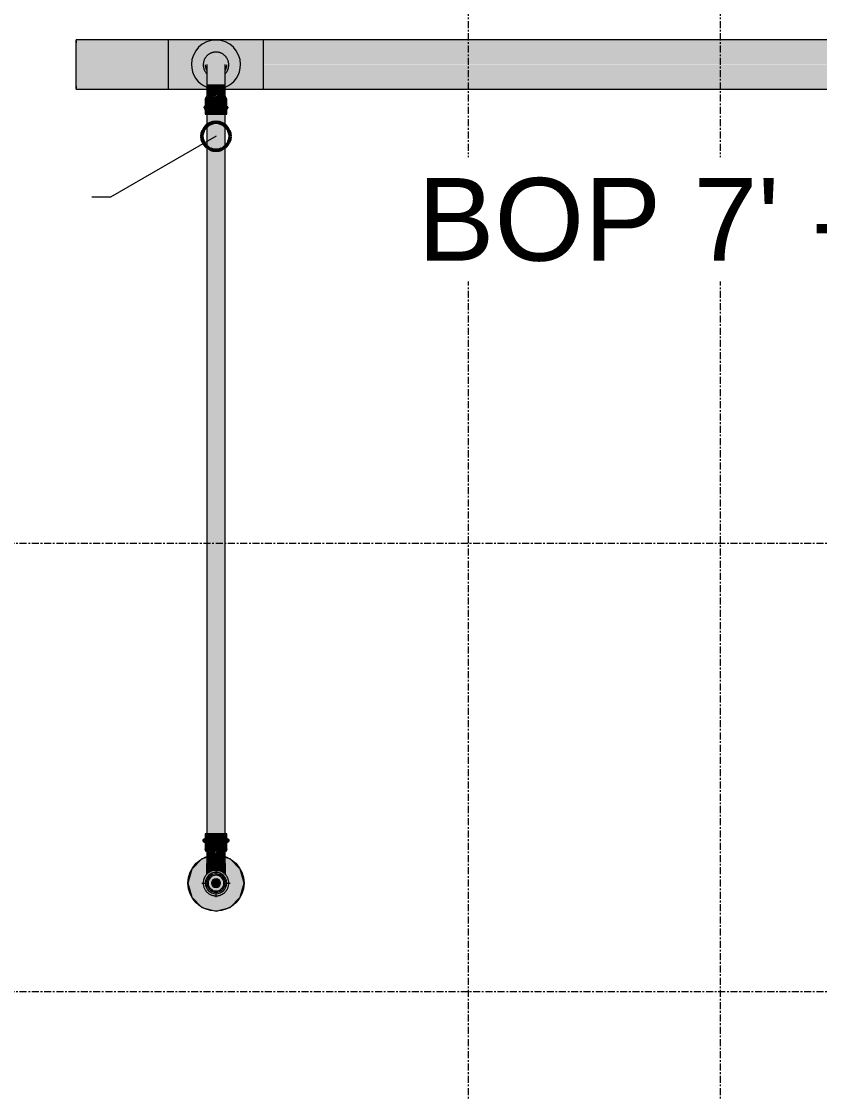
# Model space of a CAD drawing. Header units: inches. Extents: x -3679 to 241, y -496 to 1784.
# Drawn here: x -2905.9 to -2848.9, y 732.8 to 809.2 of the extents above; entities that cross this region are included whole.
import ezdxf

# ---------------------------------------------------------------- set-up
doc = ezdxf.new("R2010")
doc.units = ezdxf.units.IN
doc.header["$MEASUREMENT"] = 0
doc.linetypes.add('Grid Line', pattern=[0.875, 0.5, -0.125, 0.125, -0.125])
for name, color, linetype, lineweight in [('A-ANNO-NOTE', 250, 'Continuous', 9), ('G-ANNO-DIMS', 251, 'Continuous', 9), ('P-PIPE', 1, 'Continuous', 9), ('P-PIPE-CNTR', 1, 'Continuous', 9), ('S-GRID', 8, 'Continuous', 9)]:
    doc.layers.add(name, color=color, linetype=linetype, lineweight=lineweight)
doc.styles.add('Arial_1', font='arial.ttf', dxfattribs={"height": 5.901198})

# ---------------------------------------------------------------- blocks, each defined once
blk = doc.blocks.new('Transition - Generic - Plumbing-CW-1196290-LOWER PARKING')
at = {"layer": 'P-PIPE'}
for points in [[(-2891.52, 747.743), (-2891.437, 747.743), (-2891.602, 748.141), (-2892, 748.305), (-2892.398, 748.141), (-2892.562, 747.743), (-2892.312, 747.743), (-2892.156, 748.013), (-2891.844, 748.013), (-2891.688, 747.743), (-2891.602, 747.743)], [(-2892, 747.18), (-2891.602, 747.345), (-2891.437, 747.743), (-2891.688, 747.743), (-2891.844, 747.472), (-2892.156, 747.472), (-2892.312, 747.743), (-2892.562, 747.743), (-2892.398, 747.345), (-2892.199, 747.263)], [(-2891.844, 747.472), (-2891.688, 747.743), (-2891.844, 748.013), (-2892.156, 748.013), (-2892.312, 747.743), (-2892.156, 747.472)]]:
    blk.add_hatch(color=256, dxfattribs=at).paths.add_polyline_path(points, flags=0)
for radius, start, end in [(0.562, 0, 180), (0.562, 180, 0), (0.312, 0, 180), (0.312, 180, 0)]:
    blk.add_arc((-2892, 747.743), radius, start, end, dxfattribs=at)
blk = doc.blocks.new('Victaulic-VicPress316-Elbow 90-45deg Style P568_P571 - Standard-1196398-LOWER PARKING')
at = {"layer": 'P-PIPE'}
for points in [[(-2892.27, 750.924), (-2892, 750.924), (-2892, 751.263), (-2892.767, 751.263), (-2892.753, 750.924), (-2892.271, 750.924)], [(-2891.29, 750.924), (-2891.234, 750.924), (-2891.234, 751.263), (-2892, 751.263), (-2892, 750.924), (-2891.346, 750.924)], [(-2892, 750.633), (-2892, 750.924), (-2892.767, 750.924), (-2892.865, 750.871), (-2892.912, 750.779), (-2892.849, 750.679), (-2892.767, 750.633), (-2892.136, 750.633)], [(-2892, 750.182), (-2892, 750.633), (-2892.767, 750.633), (-2892.753, 750.182), (-2892.123, 750.182)], [(-2891.234, 750.633), (-2891.141, 750.685), (-2891.088, 750.779), (-2891.151, 750.88), (-2891.234, 750.924), (-2892, 750.924), (-2892, 750.633), (-2891.247, 750.633)], [(-2891.234, 750.182), (-2891.247, 750.633), (-2892, 750.633), (-2892, 750.182), (-2891.246, 750.182)], [(-2892, 749.964), (-2892, 750.182), (-2892.767, 750.182), (-2892.753, 750.102), (-2892.657, 749.967), (-2892.618, 749.996), (-2892.524, 749.984), (-2892.46, 749.968), (-2892.423, 749.987), (-2892.225, 749.987), (-2892.114, 749.984), (-2892.002, 749.965)], [(-2892, 749.136), (-2892.013, 749.966), (-2892.185, 749.991), (-2892.356, 749.983), (-2892.43, 749.987), (-2892.474, 749.967), (-2892.574, 749.996), (-2892.646, 749.981), (-2892.658, 749.962), (-2892.646, 749.136), (-2892.114, 749.136)], [(-2891.343, 749.964), (-2891.281, 750.043), (-2891.246, 750.12), (-2891.246, 750.182), (-2892, 750.182), (-2891.987, 749.966), (-2891.825, 749.993), (-2891.644, 749.983), (-2891.57, 749.987), (-2891.531, 749.966), (-2891.408, 749.996), (-2891.357, 749.988), (-2891.344, 749.967)], [(-2891.343, 749.136), (-2891.354, 749.983), (-2891.366, 749.999), (-2891.487, 749.98), (-2891.54, 749.968), (-2891.57, 749.987), (-2891.766, 749.986), (-2891.842, 749.992), (-2892, 749.964), (-2892, 749.136), (-2891.353, 749.136)], [(-2892.658, 748.368), (-2892.576, 748.442), (-2892.328, 748.594), (-2892.146, 748.641), (-2892, 748.655), (-2892, 749.136), (-2892.658, 749.135), (-2892.658, 748.4)], [(-2891.343, 748.368), (-2891.353, 749.136), (-2892, 749.123), (-2891.989, 748.582), (-2891.649, 748.58), (-2891.381, 748.412), (-2891.352, 748.379)], [(-2892, 746.831), (-2892, 746.976), (-2892.542, 747.201), (-2892.767, 747.743), (-2892.542, 748.285), (-2892, 748.509), (-2892, 748.655), (-2892.167, 748.639), (-2892.328, 748.594), (-2892.619, 748.413), (-2892.779, 748.208), (-2892.849, 748.076), (-2892.894, 747.901), (-2892.912, 747.721), (-2892.859, 747.564), (-2892.849, 747.41), (-2892.729, 747.201), (-2892.619, 747.073), (-2892.328, 746.892), (-2892.167, 746.846)], [(-2892, 746.976), (-2892, 747.085), (-2892.17, 747.108), (-2892.329, 747.173), (-2892.498, 747.322), (-2892.569, 747.414), (-2892.635, 747.573), (-2892.657, 747.743), (-2892.635, 747.913), (-2892.569, 748.072), (-2892.465, 748.208), (-2892.329, 748.312), (-2892.156, 748.38), (-2892, 748.401), (-2892, 748.509), (-2892.542, 748.285), (-2892.767, 747.743), (-2892.542, 747.201), (-2892.16, 747.042)], [(-2891.672, 746.892), (-2891.381, 747.073), (-2891.221, 747.278), (-2891.151, 747.41), (-2891.106, 747.584), (-2891.088, 747.765), (-2891.141, 747.922), (-2891.151, 748.076), (-2891.271, 748.285), (-2891.381, 748.413), (-2891.672, 748.594), (-2892, 748.582), (-2892, 748.509), (-2891.458, 748.285), (-2891.234, 747.743), (-2891.458, 747.201), (-2892, 746.976), (-2892, 746.904)], [(-2892, 746.976), (-2891.458, 747.201), (-2891.234, 747.743), (-2891.458, 748.285), (-2892, 748.509), (-2892, 748.4), (-2891.83, 748.378), (-2891.671, 748.312), (-2891.501, 748.164), (-2891.43, 748.072), (-2891.365, 747.913), (-2891.342, 747.743), (-2891.365, 747.573), (-2891.43, 747.414), (-2891.535, 747.278), (-2891.671, 747.173), (-2891.83, 747.108), (-2892, 747.085), (-2892, 747.037)]]:
    blk.add_hatch(color=256, dxfattribs=at).paths.add_polyline_path(points, flags=0)
for p, q in [((-2892.767, 751.263), (-2892.767, 750.924)), ((-2892, 751.263), (-2892.767, 751.263)), ((-2891.234, 751.263), (-2892, 751.263)), ((-2891.234, 750.924), (-2891.234, 751.263)), ((-2892.767, 750.924), (-2892, 750.924)), ((-2892.767, 750.633), (-2892.767, 750.182)), ((-2892.767, 750.633), (-2892, 750.633)), ((-2892, 750.924), (-2891.234, 750.924)), ((-2892, 750.633), (-2891.234, 750.633)), ((-2891.234, 750.182), (-2891.234, 750.633)), ((-2892.658, 750.027), (-2892.658, 749.136)), ((-2891.343, 749.136), (-2891.343, 750.03)), ((-2892, 748.4), (-2892, 748.4)), ((-2892.657, 747.709), (-2892.658, 747.736))]:
    blk.add_line(p, q, dxfattribs=at)
at = {"layer": 'P-PIPE', "flags": 128}
for points in [[(-2892.767, 750.633), (-2892.772, 750.633), (-2892.778, 750.634), (-2892.784, 750.634), (-2892.79, 750.635), (-2892.796, 750.636), (-2892.801, 750.637), (-2892.807, 750.639), (-2892.812, 750.641), (-2892.818, 750.643), (-2892.823, 750.645), (-2892.829, 750.647), (-2892.834, 750.65), (-2892.839, 750.653), (-2892.844, 750.656), (-2892.849, 750.659), (-2892.854, 750.662), (-2892.858, 750.666), (-2892.863, 750.669), (-2892.867, 750.673), (-2892.871, 750.677), (-2892.875, 750.682), (-2892.879, 750.686), (-2892.882, 750.691), (-2892.886, 750.695), (-2892.889, 750.7), (-2892.892, 750.705), (-2892.895, 750.71), (-2892.898, 750.715), (-2892.9, 750.721), (-2892.902, 750.726), (-2892.904, 750.732), (-2892.906, 750.737), (-2892.908, 750.743), (-2892.909, 750.748), (-2892.91, 750.754), (-2892.911, 750.76), (-2892.912, 750.766), (-2892.912, 750.771), (-2892.912, 750.777), (-2892.912, 750.783), (-2892.912, 750.789), (-2892.911, 750.795), (-2892.911, 750.8), (-2892.91, 750.806), (-2892.908, 750.812), (-2892.907, 750.817), (-2892.905, 750.823), (-2892.903, 750.829), (-2892.901, 750.834), (-2892.899, 750.839), (-2892.896, 750.845), (-2892.894, 750.85), (-2892.891, 750.855), (-2892.888, 750.86), (-2892.884, 750.864), (-2892.881, 750.869), (-2892.877, 750.874), (-2892.873, 750.878), (-2892.869, 750.882), (-2892.865, 750.886), (-2892.861, 750.89), (-2892.856, 750.894), (-2892.851, 750.897), (-2892.847, 750.9), (-2892.842, 750.903), (-2892.837, 750.906), (-2892.831, 750.909), (-2892.826, 750.912), (-2892.821, 750.914), (-2892.815, 750.916), (-2892.81, 750.918), (-2892.804, 750.919), (-2892.799, 750.921), (-2892.793, 750.922), (-2892.787, 750.923), (-2892.781, 750.924), (-2892.776, 750.924), (-2892.77, 750.924), (-2892.767, 750.924)], [(-2892, 750.924), (-2892.031, 750.924), (-2892.061, 750.924), (-2892.092, 750.924), (-2892.122, 750.924), (-2892.152, 750.924), (-2892.182, 750.924), (-2892.212, 750.924), (-2892.241, 750.924), (-2892.27, 750.924), (-2892.299, 750.924), (-2892.327, 750.924), (-2892.354, 750.924), (-2892.381, 750.924), (-2892.407, 750.924), (-2892.433, 750.924), (-2892.458, 750.924), (-2892.482, 750.924), (-2892.506, 750.924), (-2892.528, 750.924), (-2892.55, 750.924), (-2892.571, 750.924), (-2892.591, 750.924), (-2892.61, 750.924), (-2892.628, 750.924), (-2892.645, 750.924), (-2892.661, 750.924), (-2892.676, 750.924), (-2892.69, 750.924), (-2892.703, 750.924), (-2892.715, 750.924), (-2892.725, 750.924), (-2892.734, 750.924), (-2892.743, 750.924), (-2892.75, 750.924), (-2892.756, 750.924), (-2892.76, 750.924), (-2892.763, 750.924), (-2892.766, 750.924), (-2892.767, 750.924), (-2892.767, 750.924)], [(-2892.767, 750.924), (-2892.766, 750.924), (-2892.764, 750.924), (-2892.761, 750.924), (-2892.757, 750.924), (-2892.751, 750.924), (-2892.745, 750.924), (-2892.737, 750.924), (-2892.728, 750.924)], [(-2892.725, 750.633), (-2892.734, 750.633), (-2892.743, 750.633), (-2892.75, 750.633), (-2892.756, 750.633), (-2892.76, 750.633), (-2892.763, 750.633), (-2892.766, 750.633), (-2892.767, 750.633), (-2892.767, 750.633)], [(-2892.767, 750.633), (-2892.766, 750.633), (-2892.764, 750.633), (-2892.761, 750.633), (-2892.757, 750.633), (-2892.751, 750.633), (-2892.745, 750.633), (-2892.737, 750.633), (-2892.728, 750.633), (-2892.718, 750.633), (-2892.706, 750.633), (-2892.694, 750.633), (-2892.68, 750.633), (-2892.665, 750.633), (-2892.65, 750.633), (-2892.633, 750.633), (-2892.615, 750.633), (-2892.596, 750.633), (-2892.576, 750.633), (-2892.556, 750.633), (-2892.534, 750.633), (-2892.512, 750.633), (-2892.489, 750.633), (-2892.465, 750.633), (-2892.44, 750.633), (-2892.414, 750.633), (-2892.388, 750.633), (-2892.361, 750.633), (-2892.334, 750.633), (-2892.306, 750.633), (-2892.278, 750.633), (-2892.249, 750.633), (-2892.22, 750.633), (-2892.19, 750.633), (-2892.161, 750.633), (-2892.13, 750.633), (-2892.1, 750.633), (-2892.07, 750.633), (-2892.039, 750.633), (-2892.008, 750.633), (-2892, 750.633)], [(-2891.234, 750.924), (-2891.234, 750.924), (-2891.236, 750.924), (-2891.239, 750.924), (-2891.243, 750.924), (-2891.249, 750.924), (-2891.256, 750.924), (-2891.264, 750.924), (-2891.273, 750.924), (-2891.283, 750.924), (-2891.294, 750.924), (-2891.307, 750.924), (-2891.32, 750.924), (-2891.335, 750.924), (-2891.351, 750.924), (-2891.368, 750.924), (-2891.385, 750.924), (-2891.404, 750.924), (-2891.424, 750.924), (-2891.445, 750.924), (-2891.466, 750.924), (-2891.489, 750.924), (-2891.512, 750.924), (-2891.536, 750.924), (-2891.561, 750.924), (-2891.586, 750.924), (-2891.612, 750.924), (-2891.639, 750.924), (-2891.666, 750.924), (-2891.694, 750.924), (-2891.722, 750.924), (-2891.751, 750.924), (-2891.78, 750.924), (-2891.81, 750.924), (-2891.84, 750.924), (-2891.87, 750.924), (-2891.9, 750.924), (-2891.931, 750.924), (-2891.961, 750.924), (-2891.992, 750.924), (-2892, 750.924)], [(-2892, 750.633), (-2891.969, 750.633), (-2891.939, 750.633), (-2891.908, 750.633), (-2891.878, 750.633), (-2891.848, 750.633), (-2891.818, 750.633), (-2891.788, 750.633), (-2891.759, 750.633), (-2891.73, 750.633), (-2891.702, 750.633), (-2891.674, 750.633), (-2891.646, 750.633), (-2891.619, 750.633), (-2891.593, 750.633), (-2891.567, 750.633), (-2891.542, 750.633), (-2891.518, 750.633), (-2891.495, 750.633), (-2891.472, 750.633), (-2891.45, 750.633), (-2891.429, 750.633), (-2891.409, 750.633), (-2891.39, 750.633), (-2891.372, 750.633), (-2891.355, 750.633), (-2891.339, 750.633), (-2891.324, 750.633), (-2891.31, 750.633), (-2891.297, 750.633), (-2891.286, 750.633), (-2891.275, 750.633), (-2891.266, 750.633), (-2891.258, 750.633), (-2891.251, 750.633), (-2891.245, 750.633), (-2891.24, 750.633), (-2891.237, 750.633), (-2891.235, 750.633), (-2891.234, 750.633), (-2891.234, 750.633)], [(-2891.275, 750.924), (-2891.266, 750.924), (-2891.258, 750.924), (-2891.251, 750.924), (-2891.245, 750.924), (-2891.24, 750.924), (-2891.237, 750.924), (-2891.235, 750.924), (-2891.234, 750.924), (-2891.234, 750.924)], [(-2891.234, 750.633), (-2891.234, 750.633), (-2891.236, 750.633), (-2891.239, 750.633), (-2891.243, 750.633), (-2891.249, 750.633), (-2891.256, 750.633), (-2891.264, 750.633), (-2891.273, 750.633)], [(-2891.234, 750.924), (-2891.228, 750.924), (-2891.222, 750.924), (-2891.216, 750.923), (-2891.21, 750.922), (-2891.205, 750.921), (-2891.199, 750.92), (-2891.193, 750.919), (-2891.188, 750.917), (-2891.182, 750.915), (-2891.177, 750.913), (-2891.172, 750.91), (-2891.166, 750.908), (-2891.161, 750.905), (-2891.156, 750.902), (-2891.151, 750.899), (-2891.147, 750.896), (-2891.142, 750.892), (-2891.138, 750.888), (-2891.133, 750.884), (-2891.129, 750.88), (-2891.125, 750.876), (-2891.122, 750.872), (-2891.118, 750.867), (-2891.114, 750.862), (-2891.111, 750.857), (-2891.108, 750.852), (-2891.105, 750.847), (-2891.103, 750.842), (-2891.1, 750.837), (-2891.098, 750.832), (-2891.096, 750.826), (-2891.094, 750.821), (-2891.093, 750.815), (-2891.091, 750.809), (-2891.09, 750.804), (-2891.089, 750.798), (-2891.089, 750.792), (-2891.088, 750.786), (-2891.088, 750.78), (-2891.088, 750.775), (-2891.089, 750.769), (-2891.089, 750.763), (-2891.09, 750.757), (-2891.091, 750.751), (-2891.092, 750.746), (-2891.093, 750.74), (-2891.095, 750.735), (-2891.097, 750.729), (-2891.099, 750.724), (-2891.101, 750.718), (-2891.104, 750.713), (-2891.107, 750.708), (-2891.11, 750.703), (-2891.113, 750.698), (-2891.116, 750.693), (-2891.12, 750.689), (-2891.123, 750.684), (-2891.127, 750.68), (-2891.131, 750.676), (-2891.135, 750.672), (-2891.14, 750.668), (-2891.144, 750.664), (-2891.149, 750.661), (-2891.154, 750.657), (-2891.159, 750.654), (-2891.164, 750.651), (-2891.169, 750.649), (-2891.174, 750.646), (-2891.179, 750.644), (-2891.185, 750.642), (-2891.19, 750.64), (-2891.196, 750.638), (-2891.202, 750.637), (-2891.207, 750.636), (-2891.213, 750.635), (-2891.219, 750.634), (-2891.225, 750.634), (-2891.231, 750.633), (-2891.234, 750.633)], [(-2892.658, 749.964), (-2892.666, 749.971), (-2892.675, 749.978), (-2892.683, 749.985), (-2892.69, 749.993), (-2892.698, 750.001), (-2892.705, 750.009), (-2892.712, 750.017), (-2892.718, 750.026), (-2892.724, 750.035), (-2892.73, 750.045), (-2892.735, 750.054), (-2892.74, 750.064), (-2892.744, 750.074), (-2892.748, 750.084), (-2892.752, 750.094), (-2892.755, 750.105), (-2892.758, 750.115), (-2892.761, 750.126), (-2892.763, 750.136), (-2892.764, 750.147), (-2892.766, 750.158), (-2892.766, 750.169), (-2892.767, 750.18), (-2892.767, 750.182)], [(-2891.234, 750.182), (-2891.234, 750.171), (-2891.235, 750.16), (-2891.236, 750.149), (-2891.237, 750.138), (-2891.239, 750.128), (-2891.241, 750.117), (-2891.244, 750.106), (-2891.247, 750.096), (-2891.251, 750.086), (-2891.255, 750.076), (-2891.26, 750.066), (-2891.264, 750.056), (-2891.27, 750.046), (-2891.275, 750.037), (-2891.281, 750.028), (-2891.288, 750.019), (-2891.294, 750.01), (-2891.301, 750.002), (-2891.309, 749.994), (-2891.316, 749.986), (-2891.324, 749.979), (-2891.333, 749.972), (-2891.341, 749.965), (-2891.343, 749.964)], [(-2892.658, 748.368), (-2892.658, 748.383), (-2892.658, 748.431), (-2892.658, 748.479), (-2892.658, 748.529), (-2892.658, 748.58), (-2892.658, 748.631), (-2892.658, 748.683), (-2892.658, 748.736), (-2892.658, 748.79), (-2892.658, 748.844), (-2892.658, 748.899), (-2892.658, 748.954), (-2892.658, 749.009), (-2892.658, 749.065), (-2892.658, 749.121), (-2892.658, 749.136)], [(-2891.343, 749.136), (-2891.343, 749.08), (-2891.343, 749.024), (-2891.343, 748.969), (-2891.343, 748.914), (-2891.343, 748.859), (-2891.343, 748.805), (-2891.343, 748.751), (-2891.343, 748.698), (-2891.343, 748.645), (-2891.343, 748.593), (-2891.343, 748.542), (-2891.343, 748.493), (-2891.343, 748.444), (-2891.343, 748.396), (-2891.343, 748.368)], [(-2892, 748.655), (-2892.037, 748.654), (-2892.073, 748.652), (-2892.109, 748.648), (-2892.145, 748.643), (-2892.181, 748.637), (-2892.217, 748.629), (-2892.252, 748.619), (-2892.287, 748.609), (-2892.321, 748.596), (-2892.355, 748.583), (-2892.389, 748.568), (-2892.421, 748.552), (-2892.453, 748.534), (-2892.484, 748.515), (-2892.515, 748.496), (-2892.545, 748.474), (-2892.574, 748.452), (-2892.601, 748.428), (-2892.628, 748.404), (-2892.654, 748.378), (-2892.679, 748.352), (-2892.703, 748.324), (-2892.726, 748.295), (-2892.747, 748.266), (-2892.767, 748.236), (-2892.787, 748.204), (-2892.804, 748.173), (-2892.821, 748.14), (-2892.836, 748.107), (-2892.85, 748.073), (-2892.863, 748.039), (-2892.874, 748.004), (-2892.884, 747.969), (-2892.892, 747.934), (-2892.899, 747.898), (-2892.904, 747.862), (-2892.908, 747.825), (-2892.911, 747.789), (-2892.912, 747.753), (-2892.912, 747.716), (-2892.91, 747.68), (-2892.907, 747.643), (-2892.902, 747.607), (-2892.896, 747.571), (-2892.888, 747.536), (-2892.879, 747.5), (-2892.869, 747.465), (-2892.857, 747.431), (-2892.844, 747.397), (-2892.829, 747.363), (-2892.813, 747.33), (-2892.796, 747.298), (-2892.778, 747.267), (-2892.758, 747.236), (-2892.737, 747.206), (-2892.715, 747.177), (-2892.692, 747.149), (-2892.668, 747.122), (-2892.642, 747.095), (-2892.616, 747.07), (-2892.589, 747.046), (-2892.56, 747.023), (-2892.531, 747.001), (-2892.501, 746.981), (-2892.47, 746.961), (-2892.439, 746.943), (-2892.406, 746.926), (-2892.373, 746.911), (-2892.34, 746.896), (-2892.306, 746.883), (-2892.271, 746.872), (-2892.236, 746.862), (-2892.2, 746.853), (-2892.165, 746.846), (-2892.129, 746.84), (-2892.093, 746.836), (-2892.056, 746.833), (-2892.02, 746.831), (-2892, 746.831)], [(-2892, 746.831), (-2891.964, 746.832), (-2891.927, 746.834), (-2891.891, 746.837), (-2891.855, 746.842), (-2891.819, 746.849), (-2891.783, 746.857), (-2891.748, 746.866), (-2891.713, 746.877), (-2891.679, 746.889), (-2891.645, 746.903), (-2891.612, 746.918), (-2891.579, 746.934), (-2891.547, 746.951), (-2891.516, 746.97), (-2891.485, 746.99), (-2891.455, 747.011), (-2891.427, 747.034), (-2891.399, 747.057), (-2891.372, 747.082), (-2891.346, 747.107), (-2891.321, 747.134), (-2891.297, 747.162), (-2891.274, 747.19), (-2891.253, 747.22), (-2891.233, 747.25), (-2891.214, 747.281), (-2891.196, 747.313), (-2891.179, 747.345), (-2891.164, 747.379), (-2891.15, 747.412), (-2891.137, 747.447), (-2891.126, 747.481), (-2891.117, 747.516), (-2891.108, 747.552), (-2891.101, 747.588), (-2891.096, 747.624), (-2891.092, 747.66), (-2891.089, 747.696), (-2891.088, 747.733), (-2891.088, 747.769), (-2891.09, 747.806), (-2891.093, 747.842), (-2891.098, 747.878), (-2891.104, 747.914), (-2891.112, 747.95), (-2891.121, 747.985), (-2891.131, 748.02), (-2891.143, 748.055), (-2891.156, 748.089), (-2891.171, 748.122), (-2891.187, 748.155), (-2891.204, 748.187), (-2891.222, 748.219), (-2891.242, 748.25), (-2891.263, 748.28), (-2891.285, 748.309), (-2891.308, 748.337), (-2891.332, 748.364), (-2891.358, 748.39), (-2891.384, 748.415), (-2891.411, 748.439), (-2891.44, 748.462), (-2891.469, 748.484), (-2891.499, 748.505), (-2891.53, 748.524), (-2891.562, 748.542), (-2891.594, 748.559), (-2891.627, 748.575), (-2891.66, 748.589), (-2891.695, 748.602), (-2891.729, 748.614), (-2891.764, 748.624), (-2891.8, 748.633), (-2891.835, 748.64), (-2891.871, 748.646), (-2891.908, 748.65), (-2891.944, 748.653), (-2891.98, 748.655), (-2892, 748.655)], [(-2891.343, 747.745), (-2891.343, 747.743), (-2891.343, 747.743)]]:
    blk.add_lwpolyline(points, dxfattribs=at)
at = {"layer": 'P-PIPE'}
for start, end in [(90, 270), (270, 90)]:
    blk.add_arc((-2892, 747.743), 0.766, start, end, dxfattribs=at)
blk = doc.blocks.new('Victaulic-VicPress316-Elbow 90-45deg Style P568_P571 - Standard-1196408-LOWER PARKING')
at = {"layer": 'P-PIPE'}
for points in [[(-2892.658, 805.493), (-2892.658, 805.743), (-2892.681, 805.785), (-2892.747, 806.001), (-2892.766, 806.12), (-2892.674, 806.465), (-2892.511, 806.682), (-2892.356, 806.782), (-2892.291, 806.813), (-2892.116, 806.857), (-2892.039, 806.868), (-2892, 806.884), (-2892, 807.03), (-2892.167, 807.015), (-2892.329, 806.969), (-2892.619, 806.788), (-2892.753, 806.633), (-2892.849, 806.451), (-2892.86, 806.297), (-2892.91, 806.118), (-2892.894, 805.959), (-2892.849, 805.785), (-2892.753, 805.604)], [(-2892.658, 805.743), (-2892.645, 806.237), (-2892.592, 806.395), (-2892.524, 806.508), (-2892.445, 806.596), (-2892.395, 806.638), (-2892.293, 806.701), (-2892.155, 806.751), (-2892.114, 806.762), (-2892, 806.774), (-2892, 806.883), (-2892.048, 806.864), (-2892.165, 806.852), (-2892.356, 806.782), (-2892.547, 806.652), (-2892.674, 806.465), (-2892.722, 806.336), (-2892.767, 806.117), (-2892.722, 805.894), (-2892.674, 805.767)], [(-2892, 804.718), (-2892, 806.772), (-2892.114, 806.762), (-2892.225, 806.733), (-2892.395, 806.638), (-2892.423, 806.618), (-2892.504, 806.537), (-2892.57, 806.444), (-2892.633, 806.285), (-2892.648, 806.229), (-2892.658, 805.79), (-2892.648, 804.719), (-2892.114, 804.718)], [(-2891.343, 805.493), (-2891.247, 805.604), (-2891.151, 805.785), (-2891.141, 805.939), (-2891.09, 806.118), (-2891.106, 806.277), (-2891.151, 806.451), (-2891.247, 806.633), (-2891.381, 806.788), (-2891.672, 806.969), (-2892, 806.957), (-2891.998, 806.883), (-2891.95, 806.863), (-2891.824, 806.849), (-2891.632, 806.774), (-2891.457, 806.658), (-2891.32, 806.451), (-2891.253, 806.233), (-2891.234, 806.117), (-2891.343, 805.671), (-2891.343, 805.51)], [(-2891.343, 805.744), (-2891.326, 805.769), (-2891.278, 805.898), (-2891.234, 806.117), (-2891.278, 806.339), (-2891.326, 806.467), (-2891.489, 806.682), (-2891.644, 806.782), (-2891.683, 806.805), (-2891.835, 806.852), (-2891.964, 806.868), (-2892, 806.868), (-2891.995, 806.772), (-2891.841, 806.75), (-2891.708, 806.701), (-2891.638, 806.661), (-2891.531, 806.572), (-2891.458, 806.483), (-2891.407, 806.392), (-2891.361, 806.259), (-2891.353, 806.229), (-2891.343, 805.769)], [(-2892, 804.718), (-2891.343, 804.719), (-2891.353, 806.229), (-2891.382, 806.34), (-2891.431, 806.444), (-2891.496, 806.537), (-2891.577, 806.618), (-2891.671, 806.684), (-2891.775, 806.733), (-2891.886, 806.762), (-2892, 806.762), (-2892, 805.11)], [(-2892.634, 803.855), (-2892.513, 803.874), (-2892.46, 803.886), (-2892.43, 803.866), (-2892.234, 803.867), (-2892.158, 803.862), (-2892, 803.89), (-2892, 804.718), (-2892.658, 804.719), (-2892.646, 803.872), (-2892.636, 803.856)], [(-2891.427, 803.858), (-2891.364, 803.86), (-2891.343, 803.891), (-2891.353, 804.719), (-2892, 804.718), (-2891.987, 803.887), (-2891.825, 803.861), (-2891.644, 803.871), (-2891.57, 803.866), (-2891.519, 803.884), (-2891.431, 803.858)], [(-2892, 802.929), (-2892, 803.22), (-2892.768, 803.221), (-2892.86, 803.17), (-2892.912, 803.076), (-2892.849, 802.975), (-2892.767, 802.93), (-2892.135, 802.929)], [(-2892, 803.22), (-2892, 803.671), (-2892.767, 803.673), (-2892.753, 803.221), (-2892.101, 803.22)], [(-2892, 803.671), (-2892.013, 803.887), (-2892.175, 803.861), (-2892.356, 803.871), (-2892.43, 803.866), (-2892.469, 803.888), (-2892.592, 803.858), (-2892.643, 803.867), (-2892.658, 803.89), (-2892.719, 803.812), (-2892.755, 803.734), (-2892.754, 803.673), (-2892.123, 803.671)], [(-2892, 803.671), (-2891.234, 803.673), (-2891.247, 803.752), (-2891.344, 803.888), (-2891.382, 803.858), (-2891.477, 803.87), (-2891.54, 803.886), (-2891.577, 803.867), (-2891.775, 803.866), (-2891.884, 803.869), (-2892, 803.89), (-2892, 803.671)], [(-2892, 803.22), (-2891.234, 803.221), (-2891.247, 803.673), (-2892, 803.671), (-2892, 803.22)], [(-2892, 802.929), (-2891.234, 802.93), (-2891.135, 802.984), (-2891.088, 803.076), (-2891.151, 803.175), (-2891.234, 803.221), (-2892, 803.22), (-2892, 802.996)], [(-2892, 802.59), (-2892, 802.929), (-2892.767, 802.929), (-2892.767, 802.592), (-2892.135, 802.59)], [(-2892, 802.59), (-2891.234, 802.592), (-2891.247, 802.93), (-2892, 802.929)]]:
    blk.add_hatch(color=256, dxfattribs=at).paths.add_polyline_path(points, flags=0)
for p, q in [((-2892.767, 806.119), (-2892.767, 806.118)), ((-2892.767, 806.118), (-2892.767, 806.117)), ((-2892.658, 806.117), (-2892.658, 806.115)), ((-2891.343, 806.115), (-2891.343, 806.117)), ((-2891.234, 806.118), (-2891.234, 806.119)), ((-2891.234, 806.117), (-2891.234, 806.118)), ((-2892.658, 804.719), (-2892.658, 803.824)), ((-2891.343, 803.827), (-2891.343, 804.719)), ((-2892.767, 803.673), (-2892.658, 803.891)), ((-2892.767, 803.673), (-2892.767, 803.221)), ((-2891.234, 803.673), (-2891.343, 803.891)), ((-2891.234, 803.221), (-2891.234, 803.673)), ((-2892.767, 802.93), (-2892.767, 802.592)), ((-2891.234, 802.592), (-2891.234, 802.93))]:
    blk.add_line(p, q, dxfattribs=at)
at = {"layer": 'P-PIPE', "flags": 128}
for points in [[(-2892, 807.03), (-2892.037, 807.029), (-2892.073, 807.027), (-2892.109, 807.024), (-2892.145, 807.019), (-2892.181, 807.012), (-2892.217, 807.004), (-2892.252, 806.995), (-2892.287, 806.984), (-2892.321, 806.972), (-2892.355, 806.958), (-2892.389, 806.943), (-2892.421, 806.927), (-2892.453, 806.91), (-2892.485, 806.891), (-2892.515, 806.871), (-2892.545, 806.85), (-2892.574, 806.827), (-2892.601, 806.804), (-2892.628, 806.779), (-2892.654, 806.754), (-2892.679, 806.727), (-2892.703, 806.699), (-2892.726, 806.671), (-2892.747, 806.641), (-2892.768, 806.611), (-2892.787, 806.58), (-2892.804, 806.548), (-2892.821, 806.515), (-2892.836, 806.482), (-2892.85, 806.449), (-2892.863, 806.414), (-2892.874, 806.38), (-2892.884, 806.344), (-2892.892, 806.309), (-2892.899, 806.273), (-2892.904, 806.237), (-2892.908, 806.201), (-2892.911, 806.164), (-2892.912, 806.128), (-2892.912, 806.092), (-2892.91, 806.055), (-2892.907, 806.019), (-2892.902, 805.983), (-2892.896, 805.947), (-2892.888, 805.911), (-2892.879, 805.876), (-2892.869, 805.841), (-2892.857, 805.806), (-2892.844, 805.772), (-2892.829, 805.739), (-2892.814, 805.706), (-2892.796, 805.674), (-2892.778, 805.642), (-2892.758, 805.611), (-2892.737, 805.581), (-2892.715, 805.552), (-2892.692, 805.524), (-2892.668, 805.497)], [(-2891.343, 805.486), (-2891.321, 805.509), (-2891.297, 805.537), (-2891.275, 805.566), (-2891.253, 805.595), (-2891.233, 805.625), (-2891.214, 805.656), (-2891.196, 805.688), (-2891.179, 805.721), (-2891.164, 805.754), (-2891.15, 805.788), (-2891.138, 805.822), (-2891.126, 805.857), (-2891.117, 805.892), (-2891.108, 805.927), (-2891.101, 805.963), (-2891.096, 805.999), (-2891.092, 806.035), (-2891.089, 806.072), (-2891.088, 806.108), (-2891.088, 806.145), (-2891.09, 806.181), (-2891.094, 806.218), (-2891.098, 806.254), (-2891.104, 806.29), (-2891.112, 806.325), (-2891.121, 806.361), (-2891.131, 806.396), (-2891.143, 806.43), (-2891.156, 806.464), (-2891.171, 806.498), (-2891.187, 806.531), (-2891.204, 806.563), (-2891.222, 806.594), (-2891.242, 806.625), (-2891.263, 806.655), (-2891.285, 806.684), (-2891.308, 806.712), (-2891.332, 806.739), (-2891.358, 806.765), (-2891.384, 806.791), (-2891.411, 806.815), (-2891.44, 806.838), (-2891.469, 806.86), (-2891.499, 806.88), (-2891.53, 806.9), (-2891.562, 806.918), (-2891.594, 806.935), (-2891.627, 806.95), (-2891.66, 806.965), (-2891.695, 806.977), (-2891.729, 806.989), (-2891.764, 806.999), (-2891.8, 807.008), (-2891.835, 807.015), (-2891.871, 807.021), (-2891.908, 807.025), (-2891.944, 807.028), (-2891.98, 807.03), (-2892, 807.03)], [(-2892.767, 806.117), (-2892.766, 806.086), (-2892.764, 806.056), (-2892.761, 806.025), (-2892.757, 805.995), (-2892.751, 805.965), (-2892.745, 805.935), (-2892.737, 805.905), (-2892.728, 805.876), (-2892.717, 805.847), (-2892.706, 805.818), (-2892.694, 805.79), (-2892.68, 805.763), (-2892.665, 805.736)], [(-2892.658, 806.115), (-2892.658, 806.114), (-2892.658, 806.11), (-2892.658, 806.104), (-2892.658, 806.097), (-2892.658, 806.086), (-2892.658, 806.074), (-2892.658, 806.06), (-2892.658, 806.043), (-2892.658, 806.024), (-2892.658, 806.004), (-2892.658, 805.981), (-2892.658, 805.956), (-2892.658, 805.929), (-2892.658, 805.9), (-2892.658, 805.87), (-2892.658, 805.837), (-2892.658, 805.803), (-2892.658, 805.767), (-2892.658, 805.73), (-2892.658, 805.69), (-2892.658, 805.649), (-2892.658, 805.607), (-2892.658, 805.563), (-2892.658, 805.518), (-2892.658, 805.472), (-2892.658, 805.424), (-2892.658, 805.376), (-2892.658, 805.326), (-2892.658, 805.275), (-2892.658, 805.224), (-2892.658, 805.172), (-2892.658, 805.118), (-2892.658, 805.065), (-2892.658, 805.01), (-2892.658, 804.956), (-2892.658, 804.901), (-2892.658, 804.845), (-2892.658, 804.79), (-2892.658, 804.734), (-2892.658, 804.719)], [(-2891.343, 804.719), (-2891.343, 804.775), (-2891.343, 804.83), (-2891.343, 804.886), (-2891.343, 804.941), (-2891.343, 804.996), (-2891.343, 805.05), (-2891.343, 805.104), (-2891.343, 805.157), (-2891.343, 805.21), (-2891.343, 805.262), (-2891.343, 805.313), (-2891.343, 805.363), (-2891.343, 805.411), (-2891.343, 805.459), (-2891.343, 805.506), (-2891.343, 805.551), (-2891.343, 805.595), (-2891.343, 805.638), (-2891.343, 805.679), (-2891.343, 805.719), (-2891.343, 805.757), (-2891.343, 805.794), (-2891.343, 805.828), (-2891.343, 805.861), (-2891.343, 805.892), (-2891.343, 805.922), (-2891.343, 805.949), (-2891.343, 805.974), (-2891.343, 805.998), (-2891.343, 806.019), (-2891.343, 806.038), (-2891.343, 806.055), (-2891.343, 806.07), (-2891.343, 806.083), (-2891.343, 806.094), (-2891.343, 806.103), (-2891.343, 806.109), (-2891.343, 806.113), (-2891.343, 806.115), (-2891.343, 806.115)], [(-2891.339, 805.729), (-2891.324, 805.756), (-2891.31, 805.783), (-2891.297, 805.811), (-2891.286, 805.839), (-2891.275, 805.868), (-2891.266, 805.897), (-2891.258, 805.927), (-2891.251, 805.957), (-2891.245, 805.987), (-2891.24, 806.017), (-2891.237, 806.047), (-2891.235, 806.078), (-2891.234, 806.109), (-2891.234, 806.117)], [(-2892, 802.929), (-2892.031, 802.929), (-2892.061, 802.929), (-2892.092, 802.929), (-2892.122, 802.929), (-2892.152, 802.929), (-2892.182, 802.929), (-2892.212, 802.929), (-2892.241, 802.929), (-2892.27, 802.929), (-2892.299, 802.929), (-2892.327, 802.929), (-2892.354, 802.929), (-2892.381, 802.929), (-2892.407, 802.929), (-2892.433, 802.929), (-2892.458, 802.929), (-2892.482, 802.929), (-2892.506, 802.929), (-2892.528, 802.929), (-2892.55, 802.929), (-2892.571, 802.929), (-2892.591, 802.929), (-2892.61, 802.929), (-2892.628, 802.93), (-2892.646, 802.93), (-2892.662, 802.93), (-2892.677, 802.93), (-2892.691, 802.93), (-2892.704, 802.93), (-2892.715, 802.93), (-2892.726, 802.93), (-2892.735, 802.93), (-2892.744, 802.93), (-2892.751, 802.93), (-2892.757, 802.93), (-2892.762, 802.93), (-2892.767, 802.93), (-2892.771, 802.93), (-2892.794, 802.933), (-2892.776, 803.221), (-2892.769, 803.221), (-2892.765, 803.222), (-2892.76, 803.222), (-2892.754, 803.222), (-2892.748, 803.222), (-2892.74, 803.222), (-2892.731, 803.222)], [(-2892, 802.929), (-2891.969, 802.929), (-2891.939, 802.929), (-2891.908, 802.929), (-2891.878, 802.929), (-2891.848, 802.929), (-2891.818, 802.929), (-2891.788, 802.929), (-2891.759, 802.929), (-2891.73, 802.929), (-2891.701, 802.929), (-2891.673, 802.929), (-2891.646, 802.929), (-2891.619, 802.929), (-2891.593, 802.929), (-2891.567, 802.929), (-2891.542, 802.929), (-2891.518, 802.929), (-2891.494, 802.929), (-2891.472, 802.929), (-2891.45, 802.929), (-2891.429, 802.929), (-2891.409, 802.929), (-2891.39, 802.929), (-2891.372, 802.93), (-2891.355, 802.93), (-2891.339, 802.93), (-2891.324, 802.93), (-2891.31, 802.93), (-2891.297, 802.93), (-2891.285, 802.93), (-2891.274, 802.93), (-2891.265, 802.93), (-2891.256, 802.93), (-2891.249, 802.93), (-2891.243, 802.93), (-2891.238, 802.93), (-2891.233, 802.93), (-2891.229, 802.93), (-2891.206, 802.933), (-2891.224, 803.221), (-2891.231, 803.221), (-2891.235, 803.222), (-2891.24, 803.222), (-2891.246, 803.222), (-2891.252, 803.222), (-2891.26, 803.222), (-2891.269, 803.222)]]:
    blk.add_lwpolyline(points, dxfattribs=at)
at = {"layer": 'P-PIPE'}
for centre, start_param, end_param in [((-2892, 803.221), 0, 1.570796), ((-2892, 803.221), 1.570796, 3.141593), ((-2892, 802.93), 0, 1.570796), ((-2892, 802.592), 0, 1.570796), ((-2892, 802.93), 1.570796, 3.141593), ((-2892, 802.592), 1.570796, 3.141593)]:
    blk.add_ellipse(centre, major_axis=(-0.766, 0), ratio=0.002053, start_param=start_param, end_param=end_param, dxfattribs=at)

msp = doc.modelspace()

# ---------------------------------------------------------------- hatches: boundary and pattern name
at = {"layer": 'A-ANNO-NOTE'}
h = msp.add_hatch(color=256, dxfattribs=at)
edge = h.paths.add_edge_path(flags=0)
edge.add_arc((-2892, 747.743), 2, 0, 360)
msp.add_hatch(color=256, dxfattribs=at).paths.add_polyline_path([(-2892, 745.743), (-2891, 746.011), (-2890.268, 746.743), (-2890, 747.743), (-2890.268, 748.743), (-2891, 749.475), (-2892, 749.743), (-2893, 749.475), (-2893.732, 748.743), (-2894, 747.743), (-2893.732, 746.743), (-2893, 746.011)], flags=0)
at = {"layer": 'P-PIPE'}
for points in [[(-2897.598, 806.146), (-2895.382, 806.146), (-2895.386, 807.896), (-2901.992, 807.896), (-2901.989, 807.021), (-2901.989, 806.146)], [(-2891.343, 804.533), (-2891.125, 804.624), (-2890.763, 804.902), (-2890.485, 805.264), (-2890.31, 805.686), (-2890.25, 806.139), (-2890.31, 806.592), (-2890.485, 807.014), (-2890.763, 807.376), (-2891.125, 807.655), (-2891.547, 807.829), (-2892, 807.889), (-2892.453, 807.829), (-2892.885, 807.647), (-2893.238, 807.377), (-2893.516, 807.014), (-2893.69, 806.592), (-2893.75, 806.139), (-2893.69, 805.686), (-2893.516, 805.264), (-2893.238, 804.902), (-2892.875, 804.624), (-2892.658, 804.533), (-2892.658, 804.753), (-2892.781, 804.786), (-2893.353, 805.358), (-2893.563, 806.139), (-2893.353, 806.92), (-2892.781, 807.492), (-2892, 807.702), (-2891.219, 807.492), (-2890.647, 806.92), (-2890.438, 806.137), (-2890.647, 805.358), (-2891.219, 804.786), (-2891.343, 804.753), (-2891.343, 804.567)], [(-2883.091, 806.146), (-2810.628, 806.146), (-2810.632, 807.896), (-2888.614, 807.896), (-2888.611, 806.738), (-2888.611, 806.146)], [(-2901.992, 804.396), (-2895.386, 804.397), (-2895.383, 805.479), (-2895.382, 806.146), (-2901.989, 806.146), (-2901.991, 804.456)], [(-2863.916, 804.396), (-2810.632, 804.397), (-2810.629, 805.479), (-2810.628, 806.146), (-2888.611, 806.142), (-2888.614, 804.396), (-2880.757, 804.396)], [(-2901.994, 804.63), (-2901.99, 804.63), (-2901.994, 804.664)], [(-2892, 751.263), (-2892, 802.59), (-2892.658, 802.591), (-2892.654, 751.263), (-2892, 751.263)], [(-2891.343, 751.263), (-2891.343, 751.263), (-2891.346, 802.591), (-2892, 802.59), (-2891.99, 751.263), (-2891.343, 751.263)]]:
    msp.add_hatch(color=256, dxfattribs=at).paths.add_polyline_path(points, flags=0)
h = msp.add_hatch(color=256, dxfattribs=at)
h.paths.add_polyline_path([(-2888.612, 807.52), (-2888.612, 807.52), (-2889.177, 807.553)], flags=0)
h.paths.add_polyline_path([(-2892, 807.896), (-2895.386, 807.896), (-2895.383, 806.739), (-2895.382, 806.142), (-2893.75, 806.142), (-2893.69, 806.592), (-2893.566, 806.925), (-2893.516, 807.014), (-2893.368, 807.235), (-2893.129, 807.481), (-2892.847, 807.674), (-2892.584, 807.794), (-2892.294, 807.871), (-2892.046, 807.892)], flags=0)
h.paths.add_polyline_path([(-2888.611, 806.142), (-2888.614, 807.896), (-2891.92, 807.889), (-2891.706, 807.87), (-2891.416, 807.794), (-2891.119, 807.655), (-2890.87, 807.48), (-2890.632, 807.234), (-2890.434, 806.924), (-2890.299, 806.553), (-2890.25, 806.142), (-2889.177, 806.142)], flags=0)
h.paths.add_polyline_path([(-2895.383, 807.52), (-2895.384, 807.52), (-2893.238, 807.644)], flags=0)
h = msp.add_hatch(color=256, dxfattribs=at)
h.paths.add_polyline_path([(-2890.31, 806.592), (-2890.434, 806.924), (-2890.485, 807.014), (-2890.399, 806.807)], flags=0)
h.paths.add_polyline_path([(-2890.485, 807.014), (-2890.632, 807.234), (-2890.763, 807.376), (-2890.487, 807.018)], flags=0)
h.paths.add_polyline_path([(-2892.453, 807.829), (-2892, 807.889), (-2891.57, 807.835), (-2891.706, 807.87), (-2892.08, 807.889), (-2892.294, 807.871), (-2892.43, 807.835)], flags=0)
h.paths.add_polyline_path([(-2893.238, 807.377), (-2892.863, 807.66), (-2892.453, 807.829), (-2892.584, 807.794), (-2892.881, 807.655), (-2893.129, 807.481), (-2893.233, 807.381)], flags=0)
h.paths.add_polyline_path([(-2893.516, 807.014), (-2893.238, 807.377), (-2893.392, 807.199), (-2893.513, 807.018)], flags=0)
h.paths.add_polyline_path([(-2890.763, 807.376), (-2890.928, 807.52), (-2891.145, 807.67), (-2891.416, 807.794), (-2891.547, 807.829), (-2891.125, 807.655), (-2890.768, 807.381)], flags=0)
h = msp.add_hatch(color=256, dxfattribs=at)
h.paths.add_polyline_path([(-2891.092, 806.138), (-2890.438, 806.139), (-2890.647, 806.92), (-2891.219, 807.492), (-2892, 807.702), (-2892.781, 807.492), (-2893.353, 806.92), (-2893.563, 806.139), (-2892.912, 806.14), (-2892.857, 806.342), (-2892.849, 806.451), (-2892.727, 806.663), (-2892.585, 806.811), (-2892.329, 806.969), (-2892.1, 807.021), (-2892, 807.03), (-2892, 806.957), (-2891.672, 806.969), (-2891.381, 806.788), (-2891.235, 806.609), (-2891.141, 806.411), (-2891.099, 806.201), (-2891.093, 806.139)], flags=0)
h.paths.add_polyline_path([(-2891.95, 806.863), (-2892.002, 806.883), (-2892, 806.883), (-2891.953, 806.864)], flags=0)
h = msp.add_hatch(color=256, dxfattribs=at)
h.paths.add_polyline_path([(-2895.384, 804.767), (-2895.383, 804.767), (-2893.583, 804.664)], flags=0)
h.paths.add_polyline_path([(-2892.658, 804.396), (-2892.658, 804.528), (-2892.931, 804.664), (-2893.238, 804.902), (-2893.368, 805.052), (-2893.566, 805.361), (-2893.701, 805.731), (-2893.755, 806.142), (-2895.382, 806.142), (-2895.385, 804.396), (-2892.875, 804.396)], flags=0)
h.paths.add_polyline_path([(-2889.177, 804.396), (-2888.614, 804.396), (-2888.611, 805.479), (-2888.611, 806.142), (-2890.25, 806.139), (-2890.31, 805.686), (-2890.485, 805.264), (-2890.632, 805.052), (-2890.763, 804.902), (-2890.933, 804.762), (-2891.126, 804.623), (-2891.343, 804.528), (-2891.343, 804.396)], flags=0)
h = msp.add_hatch(color=256, dxfattribs=at)
h.paths.add_polyline_path([(-2891.343, 804.753), (-2891.219, 804.786), (-2890.647, 805.358), (-2890.438, 806.139), (-2891.092, 806.138), (-2891.095, 806.075), (-2891.141, 805.934), (-2891.151, 805.785), (-2891.273, 805.574), (-2891.343, 805.481), (-2891.343, 804.902)], flags=0)
h.paths.add_polyline_path([(-2892.658, 804.753), (-2892.658, 805.493), (-2892.782, 805.659), (-2892.849, 805.785), (-2892.902, 806.038), (-2892.912, 806.138), (-2893.562, 806.137), (-2893.353, 805.358), (-2892.781, 804.786)], flags=0)
h = msp.add_hatch(color=256, dxfattribs=at)
h.paths.add_polyline_path([(-2892.658, 804.528), (-2892.658, 804.533), (-2892.875, 804.624)], flags=0)
h.paths.add_polyline_path([(-2890.31, 805.686), (-2890.299, 805.732), (-2890.299, 805.768)], flags=0)
h.paths.add_polyline_path([(-2890.485, 805.264), (-2890.389, 805.479), (-2890.434, 805.386)], flags=0)
h.paths.add_polyline_path([(-2890.763, 804.902), (-2890.608, 805.087), (-2890.646, 805.053), (-2890.759, 804.906)], flags=0)
h = msp.add_hatch(color=256, dxfattribs=at)
h.paths.add_polyline_path([(-2891.602, 747.345), (-2892, 747.18), (-2892.398, 747.346), (-2892.562, 747.743), (-2892.398, 748.141), (-2892, 748.305), (-2891.602, 748.14), (-2891.437, 747.743), (-2891.602, 747.345)], flags=0)
h.paths.add_polyline_path([(-2892, 747.085), (-2891.83, 747.108), (-2891.671, 747.173), (-2891.501, 747.322), (-2891.43, 747.414), (-2891.365, 747.573), (-2891.342, 747.743), (-2891.365, 747.913), (-2891.43, 748.072), (-2891.535, 748.208), (-2891.671, 748.312), (-2891.83, 748.378), (-2892, 748.4), (-2892.199, 748.366), (-2892.338, 748.305), (-2892.498, 748.164), (-2892.569, 748.072), (-2892.635, 747.913), (-2892.657, 747.743), (-2892.635, 747.573), (-2892.569, 747.414), (-2892.465, 747.278), (-2892.329, 747.173), (-2892.17, 747.108)], flags=0)

# ---------------------------------------------------------------- linework, layer by layer
at = {"layer": 'A-ANNO-NOTE'}
for p, q in [((-2892, 749.743), (-2893, 749.475)), ((-2891, 749.475), (-2892, 749.743)), ((-2893, 749.475), (-2893.732, 748.743)), ((-2890.268, 748.743), (-2891, 749.475)), ((-2893.732, 748.743), (-2894, 747.743)), ((-2890, 747.743), (-2890.268, 748.743)), ((-2894, 747.743), (-2893.732, 746.743)), ((-2890.268, 746.743), (-2890, 747.743)), ((-2893.732, 746.743), (-2893, 746.011)), ((-2891, 746.011), (-2890.268, 746.743)), ((-2893, 746.011), (-2892, 745.743)), ((-2892, 745.743), (-2891, 746.011))]:
    msp.add_line(p, q, dxfattribs=at)
msp.add_circle((-2892, 747.743), 2, dxfattribs=at)
at = {"layer": 'G-ANNO-DIMS'}
for p, q in [((-2892, 801.023), (-2899.536, 796.672)), ((-2899.536, 796.672), (-2905.149, 796.672))]:
    msp.add_line(p, q, dxfattribs=at)
at = {"layer": 'G-ANNO-DIMS', "lineweight": 50}
msp.add_circle((-2892, 801.023), 1, dxfattribs=at)
at = {"layer": 'P-PIPE'}
for p, q in [((-2895.386, 807.896), (-2901.992, 807.896)), ((-2888.614, 807.896), (-2895.386, 807.896)), ((-2810.632, 807.896), (-2888.614, 807.896)), ((-2893.75, 806.142), (-2893.75, 806.139)), ((-2892.658, 806.137), (-2892.658, 806.117)), ((-2891.343, 806.117), (-2891.343, 806.137)), ((-2890.25, 806.139), (-2890.25, 806.142)), ((-2901.992, 804.396), (-2895.386, 804.396)), ((-2895.386, 804.396), (-2892.658, 804.396)), ((-2891.343, 804.396), (-2888.614, 804.396)), ((-2888.614, 804.396), (-2810.632, 804.396)), ((-2892.658, 802.591), (-2892.658, 751.263)), ((-2891.343, 751.263), (-2891.343, 802.591))]:
    msp.add_line(p, q, dxfattribs=at)
for centre, radius, start, end in [((-2892, 747.743), 0.657, 0, 180), ((-2892, 748.072), 0.329, 21.13765, 90), ((-2892, 747.743), 0.657, 180, 0), ((-2892, 747.414), 0.329, 201.13921, 270)]:
    msp.add_arc(centre, radius, start, end, dxfattribs=at)
for centre, major_axis, ratio, start_param, end_param in [((-2901.992, 806.146), (0, 1.75), 0.002077, 0.261799, 1.570796), ((-2901.992, 806.146), (0, 1.75), 0.002077, 4.712389, 6.283185), ((-2895.386, 806.146), (0, 1.75), 0.002077, 6.151253, 6.281133), ((-2895.386, 806.146), (0, 1.75), 0.002077, 6.021386, 6.151265), ((-2895.386, 806.146), (0, 1.75), 0.002077, 5.759587, 6.019988), ((-2895.386, 806.146), (0, 1.75), 0.002077, 5.760215, 6.019333), ((-2892, 806.139), (1.75, 0), 0.999998, 0, 3.141588), ((-2888.614, 806.146), (0, 1.75), 0.002077, 6.151253, 6.281133), ((-2888.614, 806.146), (0, 1.75), 0.002077, 6.021386, 6.151265), ((-2888.614, 806.146), (0, 1.75), 0.002077, 5.759587, 6.019988), ((-2888.614, 806.146), (0, 1.75), 0.002077, 5.760215, 6.019333), ((-2895.386, 806.146), (0, 1.75), 0.002077, 5.498122, 5.757534), ((-2895.386, 806.146), (0, 1.75), 0.002077, 5.497787, 5.757893), ((-2895.386, 806.146), (0, 1.75), 0.002077, 5.23618, 5.495735), ((-2895.386, 806.146), (0, 1.75), 0.002077, 5.235988, 5.495951), ((-2895.386, 806.146), (0, 1.75), 0.002077, 4.974287, 5.233935), ((-2895.386, 806.146), (0, 1.75), 0.002077, 4.974188, 5.234057), ((-2888.614, 806.146), (0, 1.75), 0.002077, 5.498122, 5.757534), ((-2888.614, 806.146), (0, 1.75), 0.002077, 5.497787, 5.757893), ((-2888.614, 806.146), (0, 1.75), 0.002077, 5.23618, 5.495735), ((-2888.614, 806.146), (0, 1.75), 0.002077, 5.235988, 5.495951), ((-2888.614, 806.146), (0, 1.75), 0.002077, 4.974287, 5.233935), ((-2888.614, 806.146), (0, 1.75), 0.002077, 4.974188, 5.234057), ((-2895.386, 806.146), (0, 1.75), 0.002077, 4.712389, 4.972182), ((-2895.386, 806.146), (0, 1.75), 0.002077, 4.712412, 4.972136), ((-2888.614, 806.146), (0, 1.75), 0.002077, 4.712389, 4.972182), ((-2888.614, 806.146), (0, 1.75), 0.002077, 4.712412, 4.972136), ((-2901.992, 806.146), (0, 1.75), 0.002077, 1.570796, 2.879793), ((-2901.992, 806.146), (0, 1.75), 0.002077, 3.141593, 4.712389), ((-2895.386, 806.146), (0, 1.75), 0.002077, 4.188668, 4.448537), ((-2895.386, 806.146), (0, 1.75), 0.002077, 4.18879, 4.448438), ((-2895.386, 806.146), (0, 1.75), 0.002077, 4.450542, 4.710336), ((-2895.386, 806.146), (0, 1.75), 0.002077, 4.45059, 4.710313), ((-2892, 806.139), (1.75, 0), 0.999998, 3.141593, 4.3237), ((-2892, 806.139), (1.75, 0), 0.999998, 5.101076, 6.283181), ((-2888.614, 806.146), (0, 1.75), 0.002077, 4.450542, 4.710336), ((-2888.614, 806.146), (0, 1.75), 0.002077, 4.45059, 4.710313), ((-2888.614, 806.146), (0, 1.75), 0.002077, 4.188668, 4.448537), ((-2888.614, 806.146), (0, 1.75), 0.002077, 4.18879, 4.448438), ((-2895.386, 806.146), (0, 1.75), 0.002077, 3.664831, 3.924938), ((-2895.386, 806.146), (0, 1.75), 0.002077, 3.665191, 3.924602), ((-2895.386, 806.146), (0, 1.75), 0.002077, 3.926774, 4.186738), ((-2895.386, 806.146), (0, 1.75), 0.002077, 3.926991, 4.186545), ((-2888.614, 806.146), (0, 1.75), 0.002077, 3.926774, 4.186738), ((-2888.614, 806.146), (0, 1.75), 0.002077, 3.926991, 4.186545), ((-2888.614, 806.146), (0, 1.75), 0.002077, 3.664831, 3.924938), ((-2888.614, 806.146), (0, 1.75), 0.002077, 3.665191, 3.924602), ((-2895.386, 806.146), (0, 1.75), 0.002077, 3.141593, 3.40134), ((-2895.386, 806.146), (0, 1.75), 0.002077, 3.141593, 3.271472), ((-2895.386, 806.146), (0, 1.75), 0.002077, 3.402733, 3.663139), ((-2895.386, 806.146), (0, 1.75), 0.002077, 3.403392, 3.662507), ((-2888.614, 806.146), (0, 1.75), 0.002077, 3.141593, 3.40134), ((-2888.614, 806.146), (0, 1.75), 0.002077, 3.141593, 3.271472), ((-2888.614, 806.146), (0, 1.75), 0.002077, 3.402733, 3.663139), ((-2888.614, 806.146), (0, 1.75), 0.002077, 3.403392, 3.662507)]:
    msp.add_ellipse(centre, major_axis=major_axis, ratio=ratio, start_param=start_param, end_param=end_param, dxfattribs=at)
at = {"layer": 'P-PIPE-CNTR'}
for p, q in [((-2892, 748.305), (-2892, 748.743)), ((-2893, 747.743), (-2892.562, 747.743)), ((-2891.437, 747.743), (-2891, 747.743)), ((-2892, 746.743), (-2892, 747.18))]:
    msp.add_line(p, q, dxfattribs=at)
at = {"layer": 'S-GRID', "linetype": 'Grid Line'}
for p, q in [((-2874, 1771.743), (-2874, -484.257)), ((-2856, 1771.743), (-2856, -484.257)), ((-3666.394, 772), (228, 772)), ((-3666.394, 740), (228, 740))]:
    msp.add_line(p, q, dxfattribs=at)

# ---------------------------------------------------------------- block references
at = {"layer": 'P-PIPE'}
for name in ['Victaulic-VicPress316-Elbow 90-45deg Style P568_P571 - Standard-1196408-LOWER PARKING', 'Victaulic-VicPress316-Elbow 90-45deg Style P568_P571 - Standard-1196398-LOWER PARKING', 'Transition - Generic - Plumbing-CW-1196290-LOWER PARKING']:
    msp.add_blockref(name, (0, 0), dxfattribs=at)

# ---------------------------------------------------------------- next in the draw order: texts
at = {"layer": 'G-ANNO-DIMS', "char_height": 5.9012, "attachment_point": 1, "line_spacing_factor": 0.938532, "style": 'Arial_1', "bg_fill": 3, "box_fill_scale": 1.25, "bg_fill_color": 0, "bg_fill_transparency": 0}
for s, insert, width in [('BOP 8\' - 7 1/4"', (-2960.709, 798.847), 58.36627), ('BOP 7\' - 10 1/4"', (-2877.623, 798.049), 60.12)]:
    msp.add_mtext(s, dxfattribs=dict(at, insert=insert, width=width))

doc.saveas('drawing.dxf')
